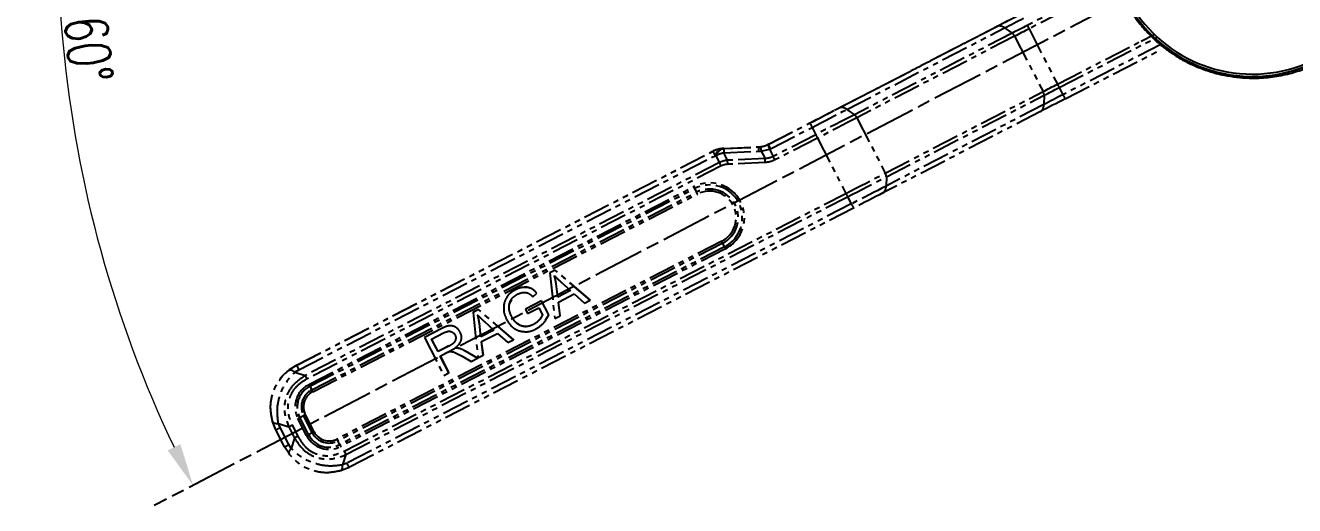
# Model space of a CAD drawing. Header units: millimetres. Extents: x 2278 to 4715, y 679 to 2402.
# Drawn here: x 4173.9 to 4472.7, y 1058.9 to 1171.8 of the extents above; entities that cross this region are included whole.
import ezdxf

# ---------------------------------------------------------------- set-up
doc = ezdxf.new("R2010")
doc.units = ezdxf.units.MM
doc.linetypes.add('AM_ISO08W050', pattern=[18, 12, -1.5, 3, -1.5])
doc.linetypes.add('PHANTOM', pattern=[12.7, 6.35, -1.27, 1.27, -1.27, 1.27, -1.27])
doc.layers.add('AM_7', color=4, linetype='AM_ISO08W050', lineweight=25)
doc.layers.add('标注', color=3, linetype='Continuous', lineweight=13)
doc.styles.add('SLDTEXTSTYLE1', font='txt.shx', dxfattribs={"width": 0.7, "bigfont": 'gbcbig.shx'})
doc.dimstyles.new('SLDDIMSTYLE12$2', dxfattribs={"dimtxt": 12, "dimasz": 10, "dimexe": 0, "dimexo": 0.0625, "dimgap": 0.875, "dimtad": 1, "dimdec": 1, "dimlfac": 1.8, "dimrnd": 1e-09, "dimzin": 12, "dimdsep": 46, "dimtxsty": 'SLDTEXTSTYLE1', "dimcen": 0.09, "dimdle": 8.16, "dimclrd": 3, "dimclre": 3, "dimadec": 0, "dimazin": 3, "dimtfac": 1, "dimtdec": 1, "dimtofl": 0, "dimtmove": 0, "dimatfit": 3, "dimfxl": 0, "dimfrac": 2, "dimtolj": 1, "dimlwd": 5, "dimlwe": 5, "dimarcsym": 0})

# ---------------------------------------------------------------- blocks, each defined once
blk = doc.blocks.new('*D78')
at = {"layer": 'Defpoints', "color": 0, "transparency": 16777216}
for p in [(4181.14, 1278.19), (4181.74, 1203.25), (4462.5, 1193.45), (4462.5, 1193.45), (4204.25, 1058.85)]:
    blk.add_point(p, dxfattribs=at)
at = {"layer": '标注', "color": 3, "linetype": 'Continuous', "lineweight": 5, "transparency": 16777216}
blk.add_arc((4462.5, 1193.45), 280.93, 165.278, 205.4886, dxfattribs=at)
at = {"layer": '标注', "color": 3, "transparency": 16777216}
for points in [[(4189.19, 1265.3), (4192.4, 1264.39), (4193.51, 1274.47)], [(4210.41, 1073.3), (4207.42, 1071.81), (4213.38, 1063.61)]]:
    blk.add_solid(points, dxfattribs=at)
at = {"layer": '标注', "color": 0, "transparency": 16777216, "insert": (4188.8, 1166.16), "char_height": 10, "attachment_point": 5, "rotation": 275.6952, "style": 'SLDTEXTSTYLE1'}
blk.add_mtext('\\A1;60%%D', dxfattribs=at)

msp = doc.modelspace()

# ---------------------------------------------------------------- linework, layer by layer
at = {"color": 7, "linetype": 'PHANTOM', "lineweight": 25}
for p, q in [((4431.298, 1182.838), (4409.737, 1171.767)), ((4429.843, 1181.077), (4410.146, 1170.963)), ((4365.485, 1152.379), (4402.608, 1171.545)), ((4367.248, 1152.003), (4404.37, 1171.169)), ((4404.37, 1171.169), (4406.187, 1169.939)), ((4364.375, 1151.824), (4401.498, 1170.99)), ((4406.187, 1169.939), (4369.064, 1150.773)), ((4406.765, 1169.222), (4369.642, 1150.056)), ((4406.765, 1169.222), (4413.446, 1156.212)), ((4410.146, 1170.963), (4416.827, 1157.953)), ((4417.241, 1157.156), (4440.327, 1169.011)), ((4416.827, 1157.953), (4436.524, 1168.067)), ((4441.461, 1167.457), (4418.129, 1155.476)), ((4418.662, 1154.504), (4440.695, 1165.817)), ((4376.323, 1137.046), (4413.446, 1156.212)), ((4417.241, 1157.156), (4418.129, 1155.476)), ((4413.621, 1153.155), (4376.498, 1133.989)), ((4376.568, 1136.162), (4413.69, 1155.328)), ((4413.69, 1155.328), (4413.621, 1153.155)), ((4367.248, 1152.003), (4369.064, 1150.773)), ((4412.886, 1151.53), (4375.764, 1132.364)), ((4348.778, 1143.791), (4358.582, 1148.825)), ((4348.796, 1143.816), (4358.599, 1148.85)), ((4349.273, 1142.762), (4359.076, 1147.796)), ((4359.076, 1147.796), (4359.935, 1146.073)), ((4369.642, 1150.056), (4376.323, 1137.046)), ((4359.935, 1146.073), (4349.929, 1140.935)), ((4360.344, 1145.269), (4350.338, 1140.131)), ((4360.344, 1145.269), (4367.025, 1132.259)), ((4237.758, 1091.842), (4335.755, 1142.162)), ((4237.774, 1091.867), (4335.772, 1142.187)), ((4335.755, 1142.162), (4335.772, 1142.187)), ((4338.301, 1142.814), (4338.05, 1142.801)), ((4338.058, 1142.777), (4338.075, 1142.802)), ((4338.058, 1142.777), (4338.307, 1142.788)), ((4338.075, 1142.802), (4338.326, 1142.815)), ((4338.307, 1142.788), (4346.475, 1143.175)), ((4338.326, 1142.815), (4346.494, 1143.202)), ((4338.335, 1141.783), (4346.503, 1142.17)), ((4339.202, 1140.044), (4338.335, 1141.783)), ((4346.475, 1143.175), (4346.494, 1143.202)), ((4346.494, 1143.202), (4346.809, 1143.226)), ((4346.503, 1142.17), (4347.134, 1142.218)), ((4347.134, 1142.218), (4349.069, 1142.66)), ((4347.134, 1142.218), (4348.01, 1140.461)), ((4348.797, 1143.817), (4348.694, 1143.765)), ((4348.694, 1143.765), (4348.796, 1143.816)), ((4348.778, 1143.791), (4348.796, 1143.816)), ((4349.069, 1142.66), (4349.273, 1142.762)), ((4349.069, 1142.66), (4349.929, 1140.935)), ((4238.252, 1090.813), (4336.249, 1141.133)), ((4337.311, 1139.515), (4239.81, 1089.45)), ((4337.719, 1138.71), (4240.219, 1088.646)), ((4336.249, 1141.133), (4336.498, 1141.144)), ((4337.311, 1139.515), (4336.498, 1141.144)), ((4348.01, 1140.461), (4339.202, 1140.044)), ((4348.052, 1139.529), (4339.243, 1139.111)), ((4376.568, 1136.162), (4376.498, 1133.989)), ((4240.641, 1087.331), (4331.208, 1133.835)), ((4240.866, 1086.9), (4331.432, 1133.404)), ((4241.32, 1086.047), (4331.887, 1132.551)), ((4248.956, 1071.633), (4367.025, 1132.259)), ((4331.432, 1133.404), (4331.887, 1132.551)), ((4241.544, 1085.616), (4332.111, 1132.12)), ((4249.369, 1070.836), (4367.438, 1131.463)), ((4368.327, 1129.783), (4249.558, 1068.797)), ((4367.438, 1131.463), (4368.327, 1129.783)), ((4368.86, 1128.81), (4250.091, 1067.824)), ((4337.822, 1120.999), (4247.256, 1074.495)), ((4338.043, 1120.563), (4247.477, 1074.059)), ((4338.479, 1119.682), (4338.043, 1120.563)), ((4338.479, 1119.682), (4247.912, 1073.178)), ((4338.7, 1119.247), (4248.133, 1072.743)), ((4298.635, 1114.215), (4297.359, 1113.56)), ((4297.372, 1113.579), (4297.359, 1113.56)), ((4297.359, 1113.56), (4298.521, 1102.837)), ((4298.648, 1114.234), (4297.372, 1113.579)), ((4298.648, 1114.234), (4298.635, 1114.215)), ((4306.886, 1107.133), (4298.635, 1114.215)), ((4306.899, 1107.151), (4298.648, 1114.234)), ((4300.037, 1111.394), (4302.248, 1109.404)), ((4289.273, 1109.605), (4289.26, 1109.587)), ((4291.999, 1110.184), (4291.986, 1110.166)), ((4293.364, 1107.967), (4294.285, 1108.818)), ((4294.298, 1108.837), (4294.285, 1108.818)), ((4298.861, 1110.994), (4298.848, 1110.976)), ((4299.207, 1107.842), (4298.848, 1110.976)), ((4299.22, 1107.861), (4298.861, 1110.994)), ((4302.248, 1109.404), (4299.207, 1107.842)), ((4302.239, 1109.411), (4299.22, 1107.861)), ((4299.367, 1106.705), (4303.103, 1108.624)), ((4303.103, 1108.624), (4305.549, 1106.446)), ((4287.243, 1107.915), (4287.23, 1107.896)), ((4287.887, 1106.411), (4287.874, 1106.392)), ((4287.887, 1106.411), (4288.413, 1107.331)), ((4295.388, 1107), (4291.602, 1105.056)), ((4295.401, 1107.019), (4291.615, 1105.075)), ((4292.142, 1104.006), (4294.767, 1105.354)), ((4294.767, 1105.354), (4295.626, 1103.681)), ((4295.401, 1107.019), (4295.388, 1107)), ((4297.091, 1103.685), (4295.388, 1107)), ((4297.104, 1103.703), (4295.401, 1107.019)), ((4299.22, 1107.861), (4299.207, 1107.842)), ((4299.773, 1103.48), (4299.367, 1106.705)), ((4299.786, 1103.499), (4299.381, 1106.713)), ((4305.549, 1106.446), (4306.886, 1107.133)), ((4306.899, 1107.151), (4306.886, 1107.133)), ((4280.568, 1104.938), (4279.292, 1104.283)), ((4279.305, 1104.301), (4279.292, 1104.283)), ((4279.292, 1104.283), (4280.454, 1093.56)), ((4280.581, 1104.957), (4279.305, 1104.301)), ((4280.581, 1104.957), (4280.568, 1104.938)), ((4288.819, 1097.856), (4280.568, 1104.938)), ((4288.832, 1097.874), (4280.581, 1104.957)), ((4288.362, 1103.343), (4288.349, 1103.324)), ((4291.615, 1105.075), (4291.602, 1105.056)), ((4291.602, 1105.056), (4292.142, 1104.006)), ((4294.969, 1102.646), (4294.956, 1102.627)), ((4295.325, 1103.133), (4294.969, 1102.646)), ((4296.336, 1102.446), (4297.104, 1103.703)), ((4296.375, 1102.395), (4296.388, 1102.414)), ((4297.104, 1103.703), (4297.091, 1103.685)), ((4298.521, 1102.837), (4299.773, 1103.48)), ((4299.786, 1103.499), (4299.773, 1103.48)), ((4271.803, 1100.43), (4267.84, 1098.395)), ((4271.816, 1100.449), (4267.853, 1098.414)), ((4269.53, 1098.02), (4272.357, 1099.472)), ((4271.816, 1100.449), (4271.803, 1100.43)), ((4273.292, 1101.06), (4273.279, 1101.041)), ((4280.794, 1101.717), (4280.781, 1101.699)), ((4281.14, 1098.565), (4280.781, 1101.699)), ((4281.153, 1098.584), (4280.794, 1101.717)), ((4284.181, 1100.127), (4281.14, 1098.565)), ((4284.172, 1100.134), (4281.153, 1098.584)), ((4281.97, 1102.117), (4284.181, 1100.127)), ((4290.598, 1101.133), (4290.585, 1101.114)), ((4293.515, 1101.436), (4293.502, 1101.418)), ((4267.853, 1098.414), (4267.84, 1098.395)), ((4267.84, 1098.395), (4272.44, 1089.438)), ((4271.051, 1095.059), (4269.53, 1098.02)), ((4271.064, 1095.078), (4269.548, 1098.029)), ((4274.748, 1097.131), (4273.603, 1096.369)), ((4276.14, 1096.996), (4276.153, 1097.015)), ((4281.153, 1098.584), (4281.14, 1098.565)), ((4281.3, 1097.428), (4285.036, 1099.347)), ((4281.706, 1094.203), (4281.3, 1097.428)), ((4281.719, 1094.222), (4281.314, 1097.435)), ((4285.036, 1099.347), (4287.482, 1097.169)), ((4287.482, 1097.169), (4288.819, 1097.856)), ((4288.832, 1097.874), (4288.819, 1097.856)), ((4273.603, 1096.369), (4271.051, 1095.059)), ((4271.064, 1095.078), (4271.051, 1095.059)), ((4273.616, 1096.388), (4271.064, 1095.078)), ((4271.58, 1094.027), (4272.96, 1094.735)), ((4273.625, 1090.046), (4271.58, 1094.027)), ((4273.638, 1090.065), (4271.598, 1094.036)), ((4272.96, 1094.735), (4273.765, 1095.06)), ((4273.616, 1096.388), (4273.603, 1096.369)), ((4274.673, 1094.972), (4276.695, 1093.984)), ((4276.695, 1093.984), (4278.839, 1092.723)), ((4277.525, 1095.147), (4277.512, 1095.128)), ((4280.329, 1093.488), (4277.512, 1095.128)), ((4280.342, 1093.507), (4277.525, 1095.147)), ((4278.839, 1092.723), (4280.329, 1093.488)), ((4280.342, 1093.507), (4280.329, 1093.488)), ((4280.454, 1093.56), (4281.706, 1094.203)), ((4281.719, 1094.222), (4281.706, 1094.203)), ((4236.01, 1090.731), (4237.757, 1091.842)), ((4237.774, 1091.867), (4236.029, 1090.758)), ((4237.378, 1090.257), (4238.252, 1090.813)), ((4237.774, 1091.867), (4237.757, 1091.842)), ((4233.665, 1088.265), (4233.641, 1088.231)), ((4237.378, 1090.257), (4239.81, 1089.45)), ((4272.44, 1089.438), (4273.625, 1090.046)), ((4273.638, 1090.065), (4273.625, 1090.046)), ((4240.866, 1086.9), (4241.32, 1086.047)), ((4232.888, 1076.696), (4232.116, 1078.614)), ((4240.122, 1075.318), (4238.067, 1079.321)), ((4238.502, 1079.545), (4239.378, 1080.005)), ((4240.557, 1075.542), (4238.502, 1079.545)), ((4241.434, 1076.002), (4239.378, 1080.005)), ((4241.869, 1076.226), (4239.813, 1080.229)), ((4234.944, 1072.693), (4232.888, 1076.696)), ((4233.483, 1078.14), (4235.916, 1077.333)), ((4233.87, 1077.182), (4233.483, 1078.14)), ((4235.925, 1073.179), (4233.87, 1077.182)), ((4235.916, 1077.333), (4237.252, 1074.731)), ((4236.714, 1077.741), (4238.05, 1075.139)), ((4240.557, 1075.542), (4241.434, 1076.002)), ((4236.053, 1070.946), (4234.944, 1072.693)), ((4236.48, 1072.305), (4235.925, 1073.179)), ((4237.252, 1074.731), (4236.48, 1072.305)), ((4247.912, 1073.178), (4247.477, 1074.059)), ((4249.369, 1070.836), (4248.597, 1068.41)), ((4250.091, 1067.824), (4248.171, 1067.051)), ((4249.558, 1068.797), (4248.597, 1068.41))]:
    msp.add_line(p, q, dxfattribs=at)
at = {"color": 7, "linetype": 'Continuous', "lineweight": 25}
for p, q in [((4436.524, 1168.067), (4439.633, 1169.664)), ((4448.727, 1162.667), (4451.958, 1161.385)), ((4451.968, 1161.513), (4451.966, 1161.507)), ((4469.834, 1160.505), (4469.849, 1160.508))]:
    msp.add_line(p, q, dxfattribs=at)
at = {"color": 7, "linetype": 'PHANTOM', "lineweight": 25, "flags": 128}
for points in [[(4401.498, 1170.99), (4402.317, 1171.412), (4403.153, 1171.843), (4404.005, 1172.282), (4404.869, 1172.727), (4405.743, 1173.177), (4406.625, 1173.631), (4407.512, 1174.087), (4408.401, 1174.544)], [(4402.608, 1171.545), (4403.293, 1171.898), (4403.993, 1172.259), (4404.705, 1172.626), (4405.428, 1172.999), (4406.16, 1173.375), (4406.898, 1173.755), (4407.64, 1174.136), (4408.384, 1174.519)], [(4404.37, 1171.169), (4404.905, 1171.445), (4405.451, 1171.726), (4406.007, 1172.013), (4406.571, 1172.304), (4407.143, 1172.597), (4407.719, 1172.894), (4408.298, 1173.191), (4408.878, 1173.49)], [(4409.737, 1171.767), (4409.28, 1171.532), (4408.824, 1171.298), (4408.37, 1171.064), (4407.921, 1170.833), (4407.476, 1170.604), (4407.038, 1170.378), (4406.608, 1170.157), (4406.187, 1169.939)], [(4410.146, 1170.963), (4409.71, 1170.739), (4409.276, 1170.516), (4408.844, 1170.294), (4408.416, 1170.073), (4407.992, 1169.855), (4407.575, 1169.64), (4407.166, 1169.429), (4406.765, 1169.222)], [(4413.446, 1156.212), (4413.847, 1156.419), (4414.256, 1156.63), (4414.673, 1156.845), (4415.097, 1157.063), (4415.525, 1157.284), (4415.957, 1157.506), (4416.391, 1157.729), (4416.827, 1157.953)], [(4413.69, 1155.328), (4414.111, 1155.546), (4414.541, 1155.768), (4414.979, 1155.993), (4415.424, 1156.222), (4415.874, 1156.454), (4416.327, 1156.687), (4416.783, 1156.921), (4417.241, 1157.156)], [(4418.662, 1154.504), (4417.918, 1154.122), (4417.176, 1153.74), (4416.438, 1153.361), (4415.707, 1152.984), (4414.983, 1152.612), (4414.271, 1152.244), (4413.571, 1151.884), (4412.886, 1151.53)], [(4418.129, 1155.476), (4417.548, 1155.178), (4416.969, 1154.88), (4416.393, 1154.584), (4415.822, 1154.29), (4415.258, 1153.999), (4414.701, 1153.713), (4414.155, 1153.431), (4413.621, 1153.155)], [(4358.582, 1148.825), (4359.471, 1149.282), (4360.358, 1149.737), (4361.24, 1150.191), (4362.114, 1150.641), (4362.979, 1151.086), (4363.83, 1151.525), (4364.667, 1151.956), (4365.485, 1152.379)], [(4358.599, 1148.85), (4359.343, 1149.232), (4360.085, 1149.614), (4360.823, 1149.993), (4361.555, 1150.37), (4362.278, 1150.742), (4362.991, 1151.109), (4363.691, 1151.47), (4364.375, 1151.824)], [(4359.076, 1147.796), (4360.129, 1148.337), (4361.179, 1148.876), (4362.223, 1149.413), (4363.258, 1149.946), (4364.281, 1150.473), (4365.289, 1150.992), (4366.279, 1151.503), (4367.248, 1152.003)], [(4369.064, 1150.773), (4367.982, 1150.215), (4366.876, 1149.644), (4365.75, 1149.064), (4364.607, 1148.475), (4363.45, 1147.88), (4362.284, 1147.28), (4361.111, 1146.677), (4359.935, 1146.073)], [(4369.642, 1150.056), (4368.539, 1149.487), (4367.413, 1148.906), (4366.266, 1148.315), (4365.102, 1147.715), (4363.924, 1147.109), (4362.736, 1146.498), (4361.542, 1145.884), (4360.344, 1145.269)], [(4367.025, 1132.259), (4368.222, 1132.875), (4369.417, 1133.489), (4370.605, 1134.1), (4371.783, 1134.706), (4372.947, 1135.305), (4374.094, 1135.896), (4375.22, 1136.477), (4376.323, 1137.046)], [(4367.438, 1131.463), (4368.614, 1132.067), (4369.787, 1132.669), (4370.954, 1133.269), (4372.11, 1133.864), (4373.253, 1134.453), (4374.379, 1135.033), (4375.485, 1135.604), (4376.568, 1136.162)], [(4376.498, 1133.989), (4375.529, 1133.489), (4374.539, 1132.979), (4373.531, 1132.459), (4372.508, 1131.932), (4371.473, 1131.4), (4370.429, 1130.863), (4369.379, 1130.323), (4368.327, 1129.783)], [(4375.764, 1132.364), (4374.945, 1131.941), (4374.109, 1131.51), (4373.257, 1131.071), (4372.393, 1130.626), (4371.518, 1130.176), (4370.636, 1129.723), (4369.749, 1129.267), (4368.86, 1128.81)]]:
    msp.add_lwpolyline(points, dxfattribs=at)
at = {"color": 7, "linetype": 'Continuous', "lineweight": 25, "flags": 128}
msp.add_lwpolyline([(4451.966, 1161.507), (4451.962, 1161.439), (4451.958, 1161.385)], dxfattribs=at)
at = {"color": 7, "linetype": 'Continuous', "lineweight": 25}
for centre, radius, start, end in [((4462.726, 1193.499), 33.187, 185.44631, 142.55572), ((4462.777, 1193.509), 33.778, 251.33315, 77.54961), ((4462.735, 1193.498), 33.748, 183.43897, 344.001), ((4462.75, 1193.501), 33.748, 282.14308, 344.002)]:
    msp.add_arc(centre, radius, start, end, dxfattribs=at)
at = {"color": 7, "linetype": 'PHANTOM', "lineweight": 25}
for centre, radius, start, end in [((4403.159, 1169.811), 1.819, 48.2585, 107.64287), ((4484.763, 1209.367), 83.921, 206.61797, 207.23391), ((4404.98, 1168.376), 1.975, 25.3574, 52.32497), ((4411.741, 1155.265), 1.95, 1.87285, 29.07368), ((4490.407, 1195.652), 82.676, 207.12832, 207.75054), ((4411.86, 1152.972), 1.77, 305.42077, 5.94037), ((4431.268, 1162.05), 14.692, 206.58125, 210.908), ((4366.036, 1150.645), 1.819, 48.25846, 107.64249), ((4367.857, 1149.21), 1.975, 25.35742, 52.32481), ((4373.484, 1155.352), 16.269, 203.65317, 207.67445), ((4434.962, 1183.673), 83.921, 206.61798, 207.23391), ((4338.324, 1137.158), 5.625, 92.71551, 117.17948), ((4350.657, 1148.689), 16.269, 203.65323, 207.67441), ((4338.341, 1137.184), 5.625, 92.71551, 117.17948), ((4338.553, 1140.416), 2.413, 101.84245, 162.69532), ((4338.802, 1140.426), 2.413, 101.84237, 162.69509), ((4339.674, 1134.976), 6.938, 101.13017, 117.24213), ((4358.314, 1142.845), 20.008, 180.16327, 183.04177), ((4366.482, 1143.232), 20.007, 180.16315, 183.04177), ((4363.68, 1150.318), 16.269, 203.65317, 207.67445), ((4374.619, 1136.099), 1.95, 1.87308, 29.07364), ((4334.954, 1126.541), 8.2, 297.1833, 117.18084), ((4363.699, 1150.46), 36.497, 207.09803, 207.86067), ((4334.955, 1126.543), 7.713, 297.18322, 117.18092), ((4334.965, 1126.557), 6.738, 297.18337, 117.18077), ((4299.62, 1115.495), 36.497, 27.09803, 27.86067), ((4334.967, 1126.56), 6.251, 297.18339, 117.18075), ((4440.606, 1169.959), 82.676, 207.12832, 207.75053), ((4374.738, 1133.806), 1.77, 305.42077, 5.94037), ((4381.466, 1136.357), 14.692, 206.58128, 210.90794), ((4304.805, 1103.984), 37.143, 26.50967, 27.26321), ((4371.714, 1136.26), 37.141, 206.50963, 207.26319), ((4243.359, 1082.038), 5.949, 117.18001, 207.18331), ((4243.361, 1082.041), 5.462, 117.18001, 207.18331), ((4243.37, 1082.055), 4.488, 117.18001, 207.18331), ((4243.372, 1082.057), 4.001, 117.18001, 207.18331), ((4273.131, 1103.955), 36.496, 207.09805, 207.86068), ((4209.053, 1068.991), 36.498, 27.09803, 27.86065), ((4206.159, 1141.574), 69.954, 297.13687, 297.5379), ((4271.722, 1017.972), 69.958, 117.13686, 117.53788), ((4208.215, 1137.571), 69.954, 297.13687, 297.5379), ((4245.417, 1078.038), 5.463, 207.18159, 297.1784), ((4273.778, 1013.969), 69.958, 117.13686, 117.53788), ((4245.427, 1078.052), 4.488, 207.18159, 297.17841), ((4245.428, 1078.054), 4.001, 207.1814, 297.1785), ((4245.415, 1078.036), 5.95, 207.18167, 297.17837), ((4214.239, 1057.481), 37.142, 26.50966, 27.2632), ((4281.149, 1089.757), 37.142, 206.50966, 207.26321)]:
    msp.add_arc(centre, radius, start, end, dxfattribs=at)
at = {"color": 7, "linetype": 'Continuous', "lineweight": 25}
for points, knots in [([(4428.728, 1191.478), (4428.734, 1191.271), (4428.772, 1189.917), (4429.18, 1187.402), (4430.116, 1183.402), (4431.829, 1178.929), (4434.245, 1174.72), (4436.873, 1171.293), (4439.412, 1168.636), (4441.999, 1166.454), (4444.526, 1164.692), (4446.941, 1163.292), (4449.359, 1162.141), (4452.588, 1160.891), (4456.987, 1159.735), (4462.127, 1159.254), (4466.892, 1159.514), (4470.897, 1160.233), (4475.184, 1161.527), (4479.708, 1163.593), (4484.335, 1166.69), (4488.413, 1170.498), (4491.797, 1174.88), (4494.48, 1179.691), (4495.585, 1183.107), (4496.136, 1184.812)], [0, 0, 0, 0, 0.00690461, 0.0451883, 0.08283495, 0.13974833, 0.19650273, 0.2340919, 0.27350438, 0.30976804, 0.3380985, 0.36810574, 0.39538295, 0.42019079, 0.47424837, 0.53427599, 0.57764847, 0.62021225, 0.65871271, 0.71468253, 0.77202122, 0.82888477, 0.88558838, 0.94288579, 1, 1, 1, 1]), ([(4451.966, 1161.508), (4451.966, 1161.508), (4451.966, 1161.508), (4451.966, 1161.507), (4451.966, 1161.507)], [0, 0, 0, 0, 0.56, 1, 1, 1, 1])]:
    msp.add_open_spline(points, degree=3, knots=knots, dxfattribs=at)
at = {"color": 7, "linetype": 'PHANTOM', "lineweight": 25}
for points, knots in [([(4346.475, 1143.175), (4346.534, 1143.178), (4346.64, 1143.184), (4346.744, 1143.195), (4346.791, 1143.199)], [0, 0, 0, 0, 0.5576718, 1, 1, 1, 1]), ([(4346.791, 1143.199), (4347.121, 1143.249), (4347.771, 1143.346), (4348.378, 1143.61), (4348.677, 1143.74)], [0, 0, 0, 0, 0.5083155, 1, 1, 1, 1]), ([(4346.791, 1143.199), (4346.838, 1143.155), (4346.934, 1143.068), (4347.068, 1142.501), (4347.134, 1142.218)], [0, 0, 0, 0, 0.5008043, 1, 1, 1, 1]), ([(4346.809, 1143.226), (4347.139, 1143.275), (4347.787, 1143.371), (4348.395, 1143.635), (4348.694, 1143.765)], [0, 0, 0, 0, 0.50800634, 1, 1, 1, 1]), ([(4348.677, 1143.74), (4348.696, 1143.749), (4348.73, 1143.766), (4348.764, 1143.783), (4348.778, 1143.791)], [0, 0, 0, 0, 0.5601455, 1, 1, 1, 1]), ([(4348.677, 1143.74), (4348.681, 1143.682), (4348.689, 1143.567), (4348.942, 1142.962), (4349.069, 1142.66)], [0, 0, 0, 0, 0.5, 1, 1, 1, 1]), ([(4339.202, 1140.044), (4338.87, 1140.002), (4338.213, 1139.921), (4337.61, 1139.649), (4337.311, 1139.515)], [0, 0, 0, 0, 0.50495342, 1, 1, 1, 1]), ([(4339.243, 1139.111), (4338.942, 1139.08), (4338.413, 1139.024), (4337.928, 1138.805), (4337.719, 1138.71)], [0, 0, 0, 0, 0.56777287, 1, 1, 1, 1]), ([(4349.929, 1140.935), (4349.628, 1140.803), (4349.016, 1140.535), (4348.349, 1140.486), (4348.01, 1140.461)], [0, 0, 0, 0, 0.4914989, 1, 1, 1, 1]), ([(4350.338, 1140.131), (4349.98, 1139.972), (4349.251, 1139.648), (4348.457, 1139.569), (4348.052, 1139.529)], [0, 0, 0, 0, 0.4902935, 1, 1, 1, 1]), ([(4298.44, 1112.927), (4298.693, 1112.67), (4299.212, 1112.144), (4299.758, 1111.648), (4300.037, 1111.394)], [0, 0, 0, 0, 0.4886908, 1, 1, 1, 1]), ([(4298.848, 1110.976), (4298.795, 1111.333), (4298.699, 1111.991), (4298.521, 1112.633), (4298.44, 1112.927)], [0, 0, 0, 0, 0.54195929, 1, 1, 1, 1]), ([(4298.861, 1110.994), (4298.808, 1111.351), (4298.712, 1112.01), (4298.534, 1112.652), (4298.453, 1112.945)], [0, 0, 0, 0, 0.5419593, 1, 1, 1, 1]), ([(4289.26, 1109.587), (4288.894, 1109.375), (4288.198, 1108.973), (4287.187, 1108.005), (4286.835, 1107.11), (4286.625, 1106.575)], [0, 0, 0, 0, 0.308178, 0.5862676, 1, 1, 1, 1]), ([(4289.273, 1109.605), (4288.914, 1109.39), (4288.229, 1108.98), (4287.513, 1108.394), (4287.318, 1107.971), (4287.283, 1107.896)], [0, 0, 0, 0, 0.4764978, 0.9064737, 1, 1, 1, 1]), ([(4287.874, 1106.392), (4287.952, 1106.619), (4288.108, 1107.071), (4288.69, 1107.902), (4289.343, 1108.307), (4289.79, 1108.585)], [0, 0, 0, 0, 0.2394886, 0.4785859, 1, 1, 1, 1]), ([(4291.986, 1110.166), (4291.479, 1110.168), (4290.527, 1110.172), (4289.664, 1109.773), (4289.26, 1109.587)], [0, 0, 0, 0, 0.5318982, 1, 1, 1, 1]), ([(4291.999, 1110.184), (4291.492, 1110.187), (4290.54, 1110.191), (4289.677, 1109.792), (4289.273, 1109.605)], [0, 0, 0, 0, 0.53189815, 1, 1, 1, 1]), ([(4289.79, 1108.585), (4290.094, 1108.72), (4290.688, 1108.983), (4291.336, 1108.972), (4291.652, 1108.966)], [0, 0, 0, 0, 0.512975, 1, 1, 1, 1]), ([(4291.652, 1108.966), (4291.806, 1108.94), (4292.119, 1108.888), (4292.741, 1108.599), (4293.109, 1108.225), (4293.364, 1107.967)], [0, 0, 0, 0, 0.23103556, 0.46846759, 1, 1, 1, 1]), ([(4294.285, 1108.818), (4293.91, 1109.209), (4293.265, 1109.882), (4292.363, 1110.082), (4291.986, 1110.166)], [0, 0, 0, 0, 0.5814657, 1, 1, 1, 1]), ([(4294.298, 1108.837), (4293.923, 1109.228), (4293.278, 1109.901), (4292.376, 1110.101), (4291.999, 1110.184)], [0, 0, 0, 0, 0.5814657, 1, 1, 1, 1]), ([(4286.625, 1106.575), (4286.529, 1105.837), (4286.35, 1104.465), (4286.912, 1103.208), (4287.171, 1102.627)], [0, 0, 0, 0, 0.5381648, 1, 1, 1, 1]), ([(4288.349, 1103.324), (4288.122, 1103.847), (4287.796, 1104.602), (4287.726, 1105.672), (4287.826, 1106.155), (4287.874, 1106.392)], [0, 0, 0, 0, 0.5344662, 0.7714045, 1, 1, 1, 1]), ([(4288.362, 1103.343), (4288.101, 1103.929), (4287.66, 1104.918), (4287.821, 1105.979), (4287.887, 1106.411)], [0, 0, 0, 0, 0.5921782, 1, 1, 1, 1]), ([(4280.373, 1103.65), (4280.626, 1103.393), (4281.145, 1102.867), (4281.691, 1102.371), (4281.97, 1102.117)], [0, 0, 0, 0, 0.4886907, 1, 1, 1, 1]), ([(4280.781, 1101.699), (4280.728, 1102.056), (4280.632, 1102.714), (4280.454, 1103.356), (4280.373, 1103.65)], [0, 0, 0, 0, 0.5419592, 1, 1, 1, 1]), ([(4280.794, 1101.717), (4280.741, 1102.074), (4280.645, 1102.733), (4280.467, 1103.375), (4280.386, 1103.668)], [0, 0, 0, 0, 0.5419592, 1, 1, 1, 1]), ([(4287.171, 1102.627), (4287.596, 1101.933), (4288.329, 1100.735), (4289.6, 1100.171), (4290.134, 1099.933)], [0, 0, 0, 0, 0.5794862, 1, 1, 1, 1]), ([(4290.585, 1101.114), (4290.363, 1101.213), (4289.91, 1101.416), (4289.074, 1102.109), (4288.646, 1102.826), (4288.349, 1103.324)], [0, 0, 0, 0, 0.2264152, 0.4626215, 1, 1, 1, 1]), ([(4290.598, 1101.133), (4290.102, 1101.409), (4289.15, 1101.94), (4288.617, 1102.888), (4288.362, 1103.343)], [0, 0, 0, 0, 0.520635, 1, 1, 1, 1]), ([(4294.956, 1102.627), (4294.746, 1102.384), (4294.328, 1101.901), (4293.777, 1101.578), (4293.502, 1101.418)], [0, 0, 0, 0, 0.5020846, 1, 1, 1, 1]), ([(4294.969, 1102.646), (4294.732, 1102.376), (4294.31, 1101.895), (4293.757, 1101.576), (4293.515, 1101.436)], [0, 0, 0, 0, 0.5618251, 1, 1, 1, 1]), ([(4294.096, 1100.38), (4294.792, 1100.842), (4296.075, 1101.693), (4296.772, 1103.059), (4297.091, 1103.685)], [0, 0, 0, 0, 0.5424178, 1, 1, 1, 1]), ([(4295.626, 1103.681), (4295.563, 1103.545), (4295.387, 1103.165), (4295.124, 1102.837), (4294.956, 1102.627)], [0, 0, 0, 0, 0.3598376, 1, 1, 1, 1]), ([(4273.279, 1101.041), (4273.031, 1100.96), (4272.524, 1100.793), (4272.047, 1100.553), (4271.803, 1100.43)], [0, 0, 0, 0, 0.4889255, 1, 1, 1, 1]), ([(4273.292, 1101.06), (4273.044, 1100.978), (4272.537, 1100.812), (4272.06, 1100.571), (4271.816, 1100.449)], [0, 0, 0, 0, 0.4889255, 1, 1, 1, 1]), ([(4272.357, 1099.472), (4272.654, 1099.607), (4273.084, 1099.803), (4273.688, 1099.882), (4273.956, 1099.822), (4274.082, 1099.794)], [0, 0, 0, 0, 0.5431864, 0.7867589, 1, 1, 1, 1]), ([(4274.386, 1101.09), (4274.179, 1101.112), (4273.807, 1101.152), (4273.441, 1101.075), (4273.279, 1101.041)], [0, 0, 0, 0, 0.5575462, 1, 1, 1, 1]), ([(4274.082, 1099.794), (4274.282, 1099.707), (4274.579, 1099.578), (4274.88, 1099.269), (4274.985, 1099.088), (4275.039, 1098.997)], [0, 0, 0, 0, 0.508701, 0.7517829, 1, 1, 1, 1]), ([(4275.445, 1100.61), (4275.259, 1100.739), (4274.934, 1100.964), (4274.55, 1101.053), (4274.386, 1101.09)], [0, 0, 0, 0, 0.5738958, 1, 1, 1, 1]), ([(4274.992, 1095.887), (4275.253, 1096.088), (4275.735, 1096.46), (4276.276, 1097.139), (4276.595, 1097.9), (4276.622, 1098.779), (4276.383, 1099.337), (4276.257, 1099.63)], [0, 0, 0, 0, 0.2248507, 0.4169148, 0.5876668, 0.7832367, 1, 1, 1, 1]), ([(4276.257, 1099.63), (4276.133, 1099.84), (4275.913, 1100.21), (4275.587, 1100.489), (4275.445, 1100.61)], [0, 0, 0, 0, 0.5655054, 1, 1, 1, 1]), ([(4290.134, 1099.933), (4290.871, 1099.801), (4292.242, 1099.556), (4293.51, 1100.119), (4294.096, 1100.38)], [0, 0, 0, 0, 0.53725916, 1, 1, 1, 1]), ([(4293.502, 1101.418), (4293.008, 1101.211), (4292.292, 1100.911), (4291.27, 1100.912), (4290.813, 1101.047), (4290.585, 1101.114)], [0, 0, 0, 0, 0.5264104, 0.7642346, 1, 1, 1, 1]), ([(4293.515, 1101.436), (4292.959, 1101.199), (4292.007, 1100.793), (4291.012, 1101.033), (4290.598, 1101.133)], [0, 0, 0, 0, 0.5837878, 1, 1, 1, 1]), ([(4275.194, 1098.004), (4275.154, 1097.841), (4275.073, 1097.515), (4274.856, 1097.259), (4274.748, 1097.131)], [0, 0, 0, 0, 0.50112496, 1, 1, 1, 1]), ([(4275.039, 1098.997), (4275.106, 1098.837), (4275.24, 1098.519), (4275.209, 1098.175), (4275.194, 1098.004)], [0, 0, 0, 0, 0.5017512, 1, 1, 1, 1]), ([(4273.765, 1095.06), (4273.892, 1095.071), (4274.199, 1095.096), (4274.498, 1095.018), (4274.673, 1094.972)], [0, 0, 0, 0, 0.4142729, 1, 1, 1, 1]), ([(4277.512, 1095.128), (4277.014, 1095.404), (4276.222, 1095.842), (4275.325, 1095.875), (4274.992, 1095.887)], [0, 0, 0, 0, 0.628575, 1, 1, 1, 1]), ([(4277.525, 1095.147), (4277.027, 1095.423), (4276.235, 1095.861), (4275.338, 1095.894), (4275.005, 1095.906)], [0, 0, 0, 0, 0.628575, 1, 1, 1, 1]), ([(4232.116, 1078.614), (4231.886, 1079.723), (4231.428, 1081.933), (4232.038, 1085.319), (4233.515, 1088.428), (4235.177, 1089.961), (4236.01, 1090.731)], [0, 0, 0, 0, 0.2509207, 0.5000162, 0.7490448, 1, 1, 1, 1]), ([(4236.029, 1090.758), (4235.119, 1090.042), (4234.192, 1089.312), (4233.682, 1088.279), (4233.673, 1088.26)], [0, 0, 0, 0, 0.9811751, 1, 1, 1, 1]), ([(4236.01, 1090.731), (4236.158, 1090.774), (4236.454, 1090.861), (4237.07, 1090.458), (4237.378, 1090.257)], [0, 0, 0, 0, 0.5000005, 1, 1, 1, 1]), ([(4233.483, 1078.14), (4233.335, 1079.221), (4233.041, 1081.374), (4233.718, 1084.736), (4235.128, 1087.869), (4236.626, 1089.459), (4237.378, 1090.257)], [0, 0, 0, 0, 0.2509209, 0.5000162, 0.7490448, 1, 1, 1, 1]), ([(4239.81, 1089.45), (4238.742, 1088.73), (4236.763, 1087.395), (4235.064, 1084.275), (4234.64, 1080.759), (4235.47, 1078.531), (4235.916, 1077.333)], [0, 0, 0, 0, 0.2702915, 0.5008839, 0.7316205, 1, 1, 1, 1]), ([(4240.219, 1088.646), (4239.449, 1088.18), (4238.017, 1087.314), (4236.511, 1085.41), (4235.656, 1083.18), (4235.574, 1080.479), (4236.314, 1078.7), (4236.714, 1077.741)], [0, 0, 0, 0, 0.2085412, 0.3881399, 0.5544367, 0.759769, 1, 1, 1, 1]), ([(4232.116, 1078.614), (4232.206, 1078.482), (4232.388, 1078.217), (4233.117, 1078.166), (4233.483, 1078.14)], [0, 0, 0, 0, 0.49686735, 1, 1, 1, 1]), ([(4237.252, 1074.731), (4237.973, 1073.662), (4239.307, 1071.682), (4242.429, 1069.983), (4245.945, 1069.561), (4248.172, 1070.39), (4249.369, 1070.836)], [0, 0, 0, 0, 0.2705363, 0.5011773, 0.7319034, 1, 1, 1, 1]), ([(4238.05, 1075.139), (4238.516, 1074.368), (4239.383, 1072.935), (4241.288, 1071.429), (4243.519, 1070.575), (4246.219, 1070.493), (4247.997, 1071.234), (4248.956, 1071.633)], [0, 0, 0, 0, 0.20872371, 0.38836947, 0.55468562, 0.75997191, 1, 1, 1, 1]), ([(4236.053, 1070.947), (4236.001, 1071.093), (4235.898, 1071.385), (4236.286, 1071.998), (4236.48, 1072.305)], [0, 0, 0, 0, 0.50000085, 1, 1, 1, 1]), ([(4248.171, 1067.051), (4247.06, 1066.821), (4244.847, 1066.362), (4241.46, 1066.973), (4238.352, 1068.45), (4236.821, 1070.112), (4236.053, 1070.946)], [0, 0, 0, 0, 0.2509467, 0.4999848, 0.7490685, 1, 1, 1, 1]), ([(4248.597, 1068.41), (4247.512, 1068.261), (4245.349, 1067.965), (4241.983, 1068.642), (4238.854, 1070.053), (4237.273, 1071.552), (4236.48, 1072.305)], [0, 0, 0, 0, 0.2509467, 0.4999847, 0.7490684, 1, 1, 1, 1]), ([(4248.171, 1067.051), (4248.294, 1067.14), (4248.542, 1067.319), (4248.578, 1068.045), (4248.597, 1068.41)], [0, 0, 0, 0, 0.4968674, 1, 1, 1, 1])]:
    msp.add_open_spline(points, degree=3, knots=knots, dxfattribs=at)
for points in [[(4337.719, 1138.71), (4337.679, 1138.788), (4337.6, 1138.942), (4337.488, 1139.162), (4337.387, 1139.361), (4337.336, 1139.463), (4337.311, 1139.515)], [(4339.243, 1139.111), (4339.239, 1139.203), (4339.23, 1139.385), (4339.219, 1139.642), (4339.209, 1139.872), (4339.204, 1139.986), (4339.202, 1140.044)], [(4348.052, 1139.529), (4348.047, 1139.62), (4348.039, 1139.803), (4348.027, 1140.06), (4348.017, 1140.29), (4348.013, 1140.404), (4348.01, 1140.461)], [(4350.338, 1140.131), (4350.298, 1140.209), (4350.219, 1140.363), (4350.107, 1140.583), (4350.006, 1140.782), (4349.955, 1140.884), (4349.929, 1140.936)], [(4237.758, 1091.842), (4237.777, 1091.792), (4237.816, 1091.692), (4238.107, 1091.106), (4238.252, 1090.813)], [(4240.219, 1088.646), (4240.179, 1088.723), (4240.1, 1088.878), (4239.988, 1089.098), (4239.887, 1089.297), (4239.836, 1089.399), (4239.81, 1089.45)], [(4232.888, 1076.696), (4232.93, 1076.714), (4233.013, 1076.75), (4233.584, 1077.038), (4233.87, 1077.182)], [(4236.714, 1077.741), (4236.637, 1077.701), (4236.482, 1077.622), (4236.263, 1077.51), (4236.066, 1077.41), (4235.966, 1077.359), (4235.916, 1077.333)], [(4234.944, 1072.693), (4234.986, 1072.711), (4235.069, 1072.747), (4235.64, 1073.035), (4235.925, 1073.179)], [(4238.05, 1075.139), (4237.973, 1075.099), (4237.818, 1075.02), (4237.6, 1074.908), (4237.403, 1074.808), (4237.302, 1074.757), (4237.252, 1074.731)], [(4248.956, 1071.633), (4248.995, 1071.556), (4249.075, 1071.401), (4249.188, 1071.183), (4249.29, 1070.986), (4249.343, 1070.886), (4249.369, 1070.836)], [(4249.558, 1068.797), (4249.709, 1068.513), (4250.011, 1067.944), (4250.065, 1067.864), (4250.091, 1067.824)]]:
    msp.add_open_spline(points, degree=3, dxfattribs=at)
at = {"layer": 'AM_7'}
msp.add_line((4462.504, 1193.451), (4204.252, 1058.852), dxfattribs=at)

# ---------------------------------------------------------------- dimensions: what is measured, and where the dimension line sits
at = {"layer": '标注'}
dim = msp.add_angular_dim_2l(base=(4181.743, 1203.247), line1=((4462.504, 1193.451), (4181.141, 1278.194)), line2=((4462.504, 1193.451), (4204.252, 1058.852)), text='60%%D', dimstyle='SLDDIMSTYLE12$2', override={"dimtxt": 10, "dimadec": 3, "dimtdec": 3, "dimtzin": 0}, dxfattribs=at)
dim.commit()
dim.dimension.update_dxf_attribs({"geometry": '*D78', "text_midpoint": (4182.959, 1165.572), "dimtype": 162})

doc.saveas('drawing.dxf')
